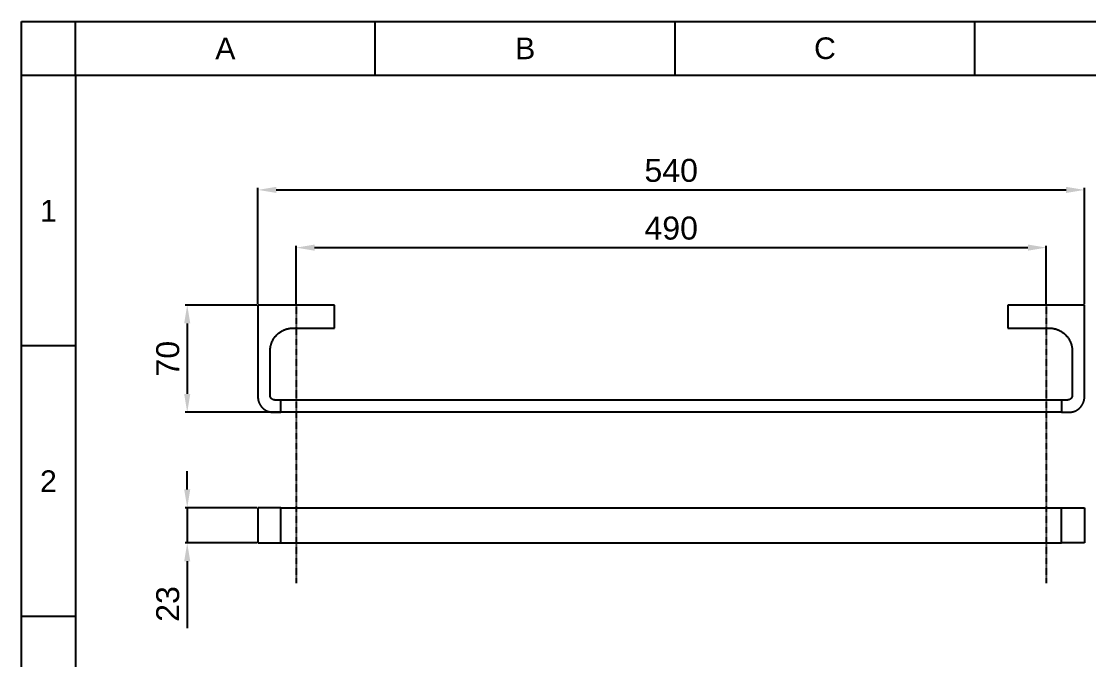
# Model space of a CAD drawing. Header units: millimetres. Extents: x 2219 to 3269, y 1238 to 2723.
# Drawn here: x 2219 to 2916, y 2305 to 2723 of the extents above; entities that cross this region are included whole.
import ezdxf

# ---------------------------------------------------------------- set-up
doc = ezdxf.new("R2010")
doc.units = ezdxf.units.MM
doc.linetypes.add('CENTER', pattern=[0.6, 0.375, -0.075, 0.075, -0.075])
for name, color, linetype in [('CEN2', 1, 'Continuous'), ('DIM2', 3, 'Continuous'), ('form22', 7, 'Continuous'), ('main', 7, 'Continuous')]:
    doc.layers.add(name, color=color, linetype=linetype)
doc.styles.get("Standard").update_dxf_attribs({"font": 'arial.ttf'})
doc.dimstyles.new('ISO-25', dxfattribs={"dimtxt": 2.5, "dimasz": 2.5, "dimexe": 1.25, "dimexo": 0.625, "dimtad": 1, "dimtxsty": 'Standard', "dimcen": 2.5, "dimadec": 0, "dimazin": 0, "dimtfac": 1, "dimtmove": 0, "dimatfit": 3, "dimfxl": 1, "dimarcsym": 0})

# ---------------------------------------------------------------- blocks, each defined once
blk = doc.blocks.new('*D26')
at = {"layer": 'Defpoints', "color": 0, "transparency": 16777216}
for p in [(2913.2, 2612.4), (2373.2, 2537.1), (2913.2, 2537.1)]:
    blk.add_point(p, dxfattribs=at)
at = {"layer": 'DIM2', "color": 0, "lineweight": -2, "transparency": 16777216}
for p, q in [((2373.2, 2537.72), (2373.2, 2613.65)), ((2385.2, 2612.4), (2901.2, 2612.4)), ((2913.2, 2537.72), (2913.2, 2613.65))]:
    blk.add_line(p, q, dxfattribs=at)
at = {"layer": 'DIM2', "color": 0, "transparency": 16777216}
for points in [[(2385.2, 2614.4), (2385.2, 2610.4), (2373.2, 2612.4)], [(2901.2, 2614.4), (2901.2, 2610.4), (2913.2, 2612.4)]]:
    blk.add_solid(points, dxfattribs=at)
at = {"layer": 'DIM2', "color": 0, "transparency": 16777216, "insert": (2643.2, 2625.06), "char_height": 15, "attachment_point": 5}
blk.add_mtext('540', dxfattribs=at)
blk = doc.blocks.new('*D27')
at = {"layer": 'Defpoints', "color": 0, "transparency": 16777216}
for p in [(2888.2, 2574.68), (2398.2, 2537.1), (2888.2, 2537.1)]:
    blk.add_point(p, dxfattribs=at)
at = {"layer": 'DIM2', "color": 0, "lineweight": -2, "transparency": 16777216}
for p, q in [((2398.2, 2537.72), (2398.2, 2575.93)), ((2410.2, 2574.68), (2876.2, 2574.68)), ((2888.2, 2537.72), (2888.2, 2575.93))]:
    blk.add_line(p, q, dxfattribs=at)
at = {"layer": 'DIM2', "color": 0, "transparency": 16777216}
for points in [[(2410.2, 2576.68), (2410.2, 2572.68), (2398.2, 2574.68)], [(2876.2, 2576.68), (2876.2, 2572.68), (2888.2, 2574.68)]]:
    blk.add_solid(points, dxfattribs=at)
at = {"layer": 'DIM2', "color": 0, "transparency": 16777216, "insert": (2643.2, 2587.33), "char_height": 15, "attachment_point": 5}
blk.add_mtext('490', dxfattribs=at)
blk = doc.blocks.new('*D28')
at = {"layer": 'Defpoints', "color": 0, "transparency": 16777216}
for p in [(2373.2, 2404.7), (2327.02, 2381.7), (2373.2, 2381.7)]:
    blk.add_point(p, dxfattribs=at)
at = {"layer": 'DIM2', "color": 0, "lineweight": -2, "transparency": 16777216}
for p, q in [((2327.02, 2416.7), (2327.02, 2428.7)), ((2372.57, 2404.7), (2325.77, 2404.7)), ((2327.02, 2404.7), (2327.02, 2381.7)), ((2372.57, 2381.7), (2325.77, 2381.7)), ((2327.02, 2369.7), (2327.02, 2325.95))]:
    blk.add_line(p, q, dxfattribs=at)
at = {"layer": 'DIM2', "color": 0, "transparency": 16777216}
for points in [[(2325.02, 2416.7), (2329.02, 2416.7), (2327.02, 2404.7)], [(2325.02, 2369.7), (2329.02, 2369.7), (2327.02, 2381.7)]]:
    blk.add_solid(points, dxfattribs=at)
at = {"layer": 'DIM2', "color": 0, "transparency": 16777216, "insert": (2314.36, 2341.83), "char_height": 15, "attachment_point": 5, "rotation": 90}
blk.add_mtext('23', dxfattribs=at)
blk = doc.blocks.new('*D29')
at = {"layer": 'Defpoints', "color": 0, "transparency": 16777216}
for p in [(2373.2, 2537.1), (2327.02, 2467.1), (2388.2, 2467.1)]:
    blk.add_point(p, dxfattribs=at)
at = {"layer": 'DIM2', "color": 0, "lineweight": -2, "transparency": 16777216}
for p, q in [((2372.57, 2537.1), (2325.77, 2537.1)), ((2327.02, 2525.1), (2327.02, 2479.1)), ((2387.57, 2467.1), (2325.77, 2467.1))]:
    blk.add_line(p, q, dxfattribs=at)
at = {"layer": 'DIM2', "color": 0, "transparency": 16777216}
for points in [[(2325.02, 2525.1), (2329.02, 2525.1), (2327.02, 2537.1)], [(2325.02, 2479.1), (2329.02, 2479.1), (2327.02, 2467.1)]]:
    blk.add_solid(points, dxfattribs=at)
at = {"layer": 'DIM2', "color": 0, "transparency": 16777216, "insert": (2314.37, 2502.1), "char_height": 15, "attachment_point": 5, "rotation": 90}
blk.add_mtext('70', dxfattribs=at)

msp = doc.modelspace()

# ---------------------------------------------------------------- linework, layer by layer
at = {"layer": 'CEN2', "linetype": 'CENTER'}
for p, q in [((2398.2, 2537.6), (2398.2, 2355.42)), ((2888.2, 2537.6), (2888.2, 2355.42))]:
    msp.add_line(p, q, dxfattribs=at)
at = {"layer": 'form22'}
for p, q in [((2254.01, 2687.19), (2254.01, 2722.54)), ((2449.87, 2687.19), (2449.87, 2722.54)), ((2645.72, 2687.19), (2645.72, 2722.54)), ((2841.58, 2687.19), (2841.58, 2722.54)), ((2254.01, 2687.19), (2218.65, 2687.19)), ((2254.01, 2687.19), (2254.01, 1273.05)), ((3233.3, 2687.19), (2254.01, 2687.19)), ((2254.01, 2510.42), (2218.65, 2510.42)), ((2254.01, 2333.65), (2218.65, 2333.65))]:
    msp.add_line(p, q, dxfattribs=at)
msp.add_lwpolyline([(2218.65, 2722.54), (3268.65, 2722.54), (3268.65, 1237.69), (2218.65, 1237.69)], close=True, dxfattribs=at)
for p in [(2254.01, 2510.42), (2254.01, 2333.65)]:
    msp.add_point(p, dxfattribs=at)
at = {"layer": 'main'}
for p, q in [((2423.2, 2537.1), (2373.2, 2537.1)), ((2373.2, 2537.1), (2373.2, 2476.88)), ((2423.2, 2522.1), (2423.2, 2537.1)), ((2913.2, 2537.1), (2863.2, 2537.1)), ((2863.2, 2537.1), (2863.2, 2522.1)), ((2913.19, 2476.88), (2913.2, 2537.1)), ((2385.05, 2517.14), (2385.32, 2517.43)), ((2385.32, 2517.43), (2385.59, 2517.71)), ((2385.59, 2517.71), (2385.87, 2517.98)), ((2385.87, 2517.98), (2386.15, 2518.24)), ((2386.15, 2518.24), (2386.44, 2518.5)), ((2386.44, 2518.5), (2386.74, 2518.74)), ((2386.74, 2518.74), (2387.05, 2518.98)), ((2387.05, 2518.98), (2387.35, 2519.22)), ((2387.35, 2519.22), (2387.67, 2519.44)), ((2387.67, 2519.44), (2387.99, 2519.65)), ((2387.99, 2519.65), (2388.31, 2519.86)), ((2388.31, 2519.86), (2388.64, 2520.06)), ((2388.64, 2520.06), (2388.97, 2520.24)), ((2388.97, 2520.24), (2389.31, 2520.42)), ((2389.31, 2520.42), (2389.64, 2520.59)), ((2389.64, 2520.59), (2389.99, 2520.75)), ((2389.99, 2520.75), (2390.33, 2520.9)), ((2390.33, 2520.9), (2390.67, 2521.05)), ((2390.67, 2521.05), (2391.02, 2521.18)), ((2391.02, 2521.18), (2391.37, 2521.3)), ((2391.37, 2521.3), (2391.72, 2521.42)), ((2391.72, 2521.42), (2392.07, 2521.52)), ((2392.07, 2521.52), (2392.42, 2521.62)), ((2392.42, 2521.62), (2392.77, 2521.7)), ((2392.77, 2521.7), (2393.12, 2521.78)), ((2393.12, 2521.78), (2393.47, 2521.85)), ((2393.47, 2521.85), (2393.81, 2521.91)), ((2393.81, 2521.91), (2394.16, 2521.96)), ((2394.16, 2521.96), (2394.51, 2522)), ((2394.51, 2522), (2394.85, 2522.04)), ((2394.85, 2522.04), (2395.19, 2522.07)), ((2395.19, 2522.07), (2395.53, 2522.08)), ((2395.53, 2522.08), (2395.86, 2522.1)), ((2395.86, 2522.1), (2423.2, 2522.1)), ((2863.2, 2522.1), (2890.53, 2522.1)), ((2890.53, 2522.1), (2890.86, 2522.08)), ((2890.86, 2522.08), (2891.2, 2522.07)), ((2891.2, 2522.07), (2891.54, 2522.04)), ((2891.54, 2522.04), (2891.89, 2522)), ((2891.89, 2522), (2892.23, 2521.96)), ((2892.23, 2521.96), (2892.58, 2521.91)), ((2892.58, 2521.91), (2892.93, 2521.85)), ((2892.93, 2521.85), (2893.27, 2521.78)), ((2893.27, 2521.78), (2893.62, 2521.7)), ((2893.62, 2521.7), (2893.97, 2521.62)), ((2893.97, 2521.62), (2894.32, 2521.52)), ((2894.32, 2521.52), (2894.67, 2521.42)), ((2894.67, 2521.42), (2895.02, 2521.3)), ((2895.02, 2521.3), (2895.37, 2521.18)), ((2895.37, 2521.18), (2895.72, 2521.05)), ((2895.72, 2521.05), (2896.06, 2520.9)), ((2896.06, 2520.9), (2896.41, 2520.75)), ((2896.41, 2520.75), (2896.75, 2520.59)), ((2896.75, 2520.59), (2897.09, 2520.42)), ((2897.09, 2520.42), (2897.42, 2520.24)), ((2897.42, 2520.24), (2897.75, 2520.06)), ((2897.75, 2520.06), (2898.08, 2519.86)), ((2898.08, 2519.86), (2898.4, 2519.65)), ((2898.4, 2519.65), (2898.72, 2519.44)), ((2898.72, 2519.44), (2899.04, 2519.22)), ((2899.04, 2519.22), (2899.35, 2518.98)), ((2899.35, 2518.98), (2899.65, 2518.74)), ((2899.65, 2518.74), (2899.95, 2518.5)), ((2899.95, 2518.5), (2900.24, 2518.24)), ((2900.24, 2518.24), (2900.52, 2517.98)), ((2900.52, 2517.98), (2900.8, 2517.71)), ((2900.8, 2517.71), (2901.07, 2517.43)), ((2901.07, 2517.43), (2901.34, 2517.14)), ((2381.45, 2509.83), (2381.52, 2510.18)), ((2381.52, 2510.18), (2381.59, 2510.53)), ((2381.59, 2510.53), (2381.68, 2510.88)), ((2381.68, 2510.88), (2381.77, 2511.23)), ((2381.77, 2511.23), (2381.88, 2511.58)), ((2381.88, 2511.58), (2381.99, 2511.93)), ((2381.99, 2511.93), (2382.12, 2512.27)), ((2382.12, 2512.27), (2382.25, 2512.62)), ((2382.25, 2512.62), (2382.39, 2512.97)), ((2382.39, 2512.97), (2382.54, 2513.31)), ((2382.54, 2513.31), (2382.7, 2513.65)), ((2382.7, 2513.65), (2382.87, 2513.99)), ((2382.87, 2513.99), (2383.05, 2514.32)), ((2383.05, 2514.32), (2383.24, 2514.66)), ((2383.24, 2514.66), (2383.44, 2514.98)), ((2383.44, 2514.98), (2383.64, 2515.31)), ((2383.64, 2515.31), (2383.86, 2515.63)), ((2383.86, 2515.63), (2384.08, 2515.94)), ((2384.08, 2515.94), (2384.31, 2516.25)), ((2384.31, 2516.25), (2384.55, 2516.55)), ((2384.55, 2516.55), (2384.8, 2516.85)), ((2384.8, 2516.85), (2385.05, 2517.14)), ((2901.34, 2517.14), (2901.59, 2516.85)), ((2901.59, 2516.85), (2901.84, 2516.55)), ((2901.84, 2516.55), (2902.08, 2516.25)), ((2902.08, 2516.25), (2902.31, 2515.94)), ((2902.31, 2515.94), (2902.54, 2515.63)), ((2902.54, 2515.63), (2902.75, 2515.31)), ((2902.75, 2515.31), (2902.96, 2514.98)), ((2902.96, 2514.98), (2903.15, 2514.66)), ((2903.15, 2514.66), (2903.34, 2514.32)), ((2903.34, 2514.32), (2903.52, 2513.99)), ((2903.52, 2513.99), (2903.69, 2513.65)), ((2903.69, 2513.65), (2903.85, 2513.31)), ((2903.85, 2513.31), (2904, 2512.97)), ((2904, 2512.97), (2904.14, 2512.62)), ((2904.14, 2512.62), (2904.28, 2512.27)), ((2904.28, 2512.27), (2904.4, 2511.93)), ((2904.4, 2511.93), (2904.51, 2511.58)), ((2904.51, 2511.58), (2904.62, 2511.23)), ((2904.62, 2511.23), (2904.71, 2510.88)), ((2904.71, 2510.88), (2904.8, 2510.53)), ((2904.8, 2510.53), (2904.88, 2510.18)), ((2904.88, 2510.18), (2904.95, 2509.83)), ((2381.2, 2507.43), (2381.21, 2507.77)), ((2381.2, 2478.1), (2381.2, 2507.43)), ((2381.21, 2507.77), (2381.23, 2508.11)), ((2381.23, 2508.11), (2381.26, 2508.45)), ((2381.26, 2508.45), (2381.29, 2508.79)), ((2381.29, 2508.79), (2381.33, 2509.13)), ((2381.33, 2509.13), (2381.39, 2509.48)), ((2381.39, 2509.48), (2381.45, 2509.83)), ((2904.95, 2509.83), (2905.01, 2509.48)), ((2905.01, 2509.48), (2905.06, 2509.13)), ((2905.06, 2509.13), (2905.1, 2508.79)), ((2905.1, 2508.79), (2905.14, 2508.45)), ((2905.14, 2508.45), (2905.16, 2508.11)), ((2905.16, 2508.11), (2905.18, 2507.77)), ((2905.18, 2507.77), (2905.19, 2507.43)), ((2905.19, 2507.43), (2905.2, 2478.1)), ((2373.2, 2476.88), (2373.21, 2476.65)), ((2373.21, 2476.65), (2373.22, 2476.43)), ((2373.22, 2476.43), (2373.24, 2476.2)), ((2373.24, 2476.2), (2373.26, 2475.97)), ((2373.26, 2475.97), (2373.29, 2475.74)), ((2373.29, 2475.74), (2373.32, 2475.51)), ((2373.32, 2475.51), (2373.36, 2475.28)), ((2381.2, 2478.03), (2381.2, 2478.1)), ((2381.2, 2477.97), (2381.2, 2478.03)), ((2381.2, 2477.9), (2381.2, 2477.97)), ((2381.21, 2477.83), (2381.2, 2477.9)), ((2381.22, 2477.76), (2381.21, 2477.83)), ((2381.22, 2477.69), (2381.22, 2477.76)), ((2381.23, 2477.62), (2381.22, 2477.69)), ((2381.25, 2477.55), (2381.23, 2477.62)), ((2381.26, 2477.48), (2381.25, 2477.55)), ((2381.28, 2477.41), (2381.26, 2477.48)), ((2381.29, 2477.34), (2381.28, 2477.41)), ((2381.31, 2477.27), (2381.29, 2477.34)), ((2381.33, 2477.2), (2381.31, 2477.27)), ((2381.36, 2477.13), (2381.33, 2477.2)), ((2381.38, 2477.06), (2381.36, 2477.13)), ((2381.41, 2476.99), (2381.38, 2477.06)), ((2381.43, 2476.93), (2381.41, 2476.99)), ((2381.47, 2476.86), (2381.43, 2476.93)), ((2381.5, 2476.79), (2381.47, 2476.86)), ((2381.53, 2476.72), (2381.5, 2476.79)), ((2381.57, 2476.65), (2381.53, 2476.72)), ((2381.6, 2476.59), (2381.57, 2476.65)), ((2381.64, 2476.52), (2381.6, 2476.59)), ((2381.68, 2476.46), (2381.64, 2476.52)), ((2381.73, 2476.39), (2381.68, 2476.46)), ((2381.77, 2476.33), (2381.73, 2476.39)), ((2381.82, 2476.27), (2381.77, 2476.33)), ((2381.87, 2476.21), (2381.82, 2476.27)), ((2381.92, 2476.15), (2381.87, 2476.21)), ((2381.97, 2476.09), (2381.92, 2476.15)), ((2382.02, 2476.03), (2381.97, 2476.09)), ((2382.07, 2475.98), (2382.02, 2476.03)), ((2382.13, 2475.92), (2382.07, 2475.98)), ((2382.19, 2475.87), (2382.13, 2475.92)), ((2382.25, 2475.82), (2382.19, 2475.87)), ((2382.31, 2475.77), (2382.25, 2475.82)), ((2382.37, 2475.72), (2382.31, 2475.77)), ((2382.43, 2475.68), (2382.37, 2475.72)), ((2382.49, 2475.63), (2382.43, 2475.68)), ((2382.55, 2475.59), (2382.49, 2475.63)), ((2382.62, 2475.55), (2382.55, 2475.59)), ((2382.68, 2475.51), (2382.62, 2475.55)), ((2382.75, 2475.47), (2382.68, 2475.51)), ((2382.82, 2475.43), (2382.75, 2475.47)), ((2382.89, 2475.4), (2382.82, 2475.43)), ((2382.95, 2475.37), (2382.89, 2475.4)), ((2383.02, 2475.34), (2382.95, 2475.37)), ((2383.09, 2475.31), (2383.02, 2475.34)), ((2903.37, 2475.34), (2903.3, 2475.31)), ((2903.44, 2475.37), (2903.37, 2475.34)), ((2903.51, 2475.4), (2903.44, 2475.37)), ((2903.57, 2475.43), (2903.51, 2475.4)), ((2903.64, 2475.47), (2903.57, 2475.43)), ((2903.71, 2475.51), (2903.64, 2475.47)), ((2903.77, 2475.55), (2903.71, 2475.51)), ((2903.84, 2475.59), (2903.77, 2475.55)), ((2903.9, 2475.63), (2903.84, 2475.59)), ((2903.96, 2475.68), (2903.9, 2475.63)), ((2904.03, 2475.72), (2903.96, 2475.68)), ((2904.09, 2475.77), (2904.03, 2475.72)), ((2904.15, 2475.82), (2904.09, 2475.77)), ((2904.2, 2475.87), (2904.15, 2475.82)), ((2904.26, 2475.92), (2904.2, 2475.87)), ((2904.32, 2475.98), (2904.26, 2475.92)), ((2904.37, 2476.03), (2904.32, 2475.98)), ((2904.42, 2476.09), (2904.37, 2476.03)), ((2904.48, 2476.15), (2904.42, 2476.09)), ((2904.52, 2476.21), (2904.48, 2476.15)), ((2904.57, 2476.27), (2904.52, 2476.21)), ((2904.62, 2476.33), (2904.57, 2476.27)), ((2904.66, 2476.39), (2904.62, 2476.33)), ((2904.71, 2476.46), (2904.66, 2476.39)), ((2904.75, 2476.52), (2904.71, 2476.46)), ((2904.79, 2476.59), (2904.75, 2476.52)), ((2904.83, 2476.65), (2904.79, 2476.59)), ((2904.86, 2476.72), (2904.83, 2476.65)), ((2904.89, 2476.79), (2904.86, 2476.72)), ((2904.93, 2476.86), (2904.89, 2476.79)), ((2904.96, 2476.93), (2904.93, 2476.86)), ((2904.99, 2476.99), (2904.96, 2476.93)), ((2905.01, 2477.06), (2904.99, 2476.99)), ((2905.04, 2477.13), (2905.01, 2477.06)), ((2905.06, 2477.2), (2905.04, 2477.13)), ((2905.08, 2477.27), (2905.06, 2477.2)), ((2905.1, 2477.34), (2905.08, 2477.27)), ((2905.12, 2477.41), (2905.1, 2477.34)), ((2905.13, 2477.48), (2905.12, 2477.41)), ((2905.15, 2477.55), (2905.13, 2477.48)), ((2905.16, 2477.62), (2905.15, 2477.55)), ((2905.17, 2477.69), (2905.16, 2477.62)), ((2905.18, 2477.76), (2905.17, 2477.69)), ((2905.19, 2477.9), (2905.18, 2477.83)), ((2905.18, 2477.83), (2905.18, 2477.76)), ((2905.2, 2478.03), (2905.19, 2477.97)), ((2905.19, 2477.97), (2905.19, 2477.9)), ((2905.2, 2478.1), (2905.2, 2478.03)), ((2913.03, 2475.28), (2913.07, 2475.51)), ((2913.07, 2475.51), (2913.1, 2475.74)), ((2913.1, 2475.74), (2913.13, 2475.97)), ((2913.13, 2475.97), (2913.16, 2476.2)), ((2913.16, 2476.2), (2913.17, 2476.43)), ((2913.17, 2476.43), (2913.19, 2476.65)), ((2913.19, 2476.65), (2913.19, 2476.88)), ((2373.36, 2475.28), (2373.41, 2475.05)), ((2373.41, 2475.05), (2373.46, 2474.81)), ((2373.46, 2474.81), (2373.52, 2474.58)), ((2373.52, 2474.58), (2373.58, 2474.35)), ((2373.58, 2474.35), (2373.65, 2474.11)), ((2373.65, 2474.11), (2373.73, 2473.88)), ((2373.73, 2473.88), (2373.81, 2473.65)), ((2373.81, 2473.65), (2373.9, 2473.42)), ((2373.9, 2473.42), (2373.99, 2473.19)), ((2373.99, 2473.19), (2374.09, 2472.96)), ((2374.09, 2472.96), (2374.2, 2472.73)), ((2374.2, 2472.73), (2374.31, 2472.51)), ((2374.31, 2472.51), (2374.43, 2472.28)), ((2374.43, 2472.28), (2374.56, 2472.06)), ((2374.56, 2472.06), (2374.69, 2471.84)), ((2374.69, 2471.84), (2374.83, 2471.63)), ((2374.83, 2471.63), (2374.97, 2471.41)), ((2374.97, 2471.41), (2375.12, 2471.2)), ((2375.12, 2471.2), (2375.27, 2471)), ((2375.27, 2471), (2375.43, 2470.8)), ((2375.43, 2470.8), (2375.6, 2470.6)), ((2375.6, 2470.6), (2375.77, 2470.4)), ((2375.77, 2470.4), (2375.94, 2470.21)), ((2375.94, 2470.21), (2376.12, 2470.03)), ((2376.12, 2470.03), (2376.31, 2469.85)), ((2376.31, 2469.85), (2376.5, 2469.67)), ((2376.5, 2469.67), (2376.69, 2469.5)), ((2376.69, 2469.5), (2376.89, 2469.34)), ((2376.89, 2469.34), (2377.1, 2469.18)), ((2377.1, 2469.18), (2377.3, 2469.02)), ((2377.3, 2469.02), (2377.51, 2468.87)), ((2377.51, 2468.87), (2377.72, 2468.73)), ((2377.72, 2468.73), (2377.94, 2468.59)), ((2377.94, 2468.59), (2378.16, 2468.46)), ((2378.16, 2468.46), (2378.38, 2468.34)), ((2383.16, 2475.28), (2383.09, 2475.31)), ((2383.23, 2475.26), (2383.16, 2475.28)), ((2383.3, 2475.24), (2383.23, 2475.26)), ((2383.37, 2475.21), (2383.3, 2475.24)), ((2383.44, 2475.2), (2383.37, 2475.21)), ((2383.51, 2475.18), (2383.44, 2475.2)), ((2383.58, 2475.16), (2383.51, 2475.18)), ((2383.65, 2475.15), (2383.58, 2475.16)), ((2383.72, 2475.14), (2383.65, 2475.15)), ((2383.79, 2475.13), (2383.72, 2475.14)), ((2383.86, 2475.12), (2383.79, 2475.13)), ((2383.93, 2475.11), (2383.86, 2475.12)), ((2383.99, 2475.11), (2383.93, 2475.11)), ((2384.06, 2475.1), (2383.99, 2475.11)), ((2384.13, 2475.1), (2384.06, 2475.1)), ((2388.2, 2475.1), (2384.13, 2475.1)), ((2898.2, 2475.1), (2388.2, 2475.1)), ((2388.2, 2467.1), (2388.2, 2475.1)), ((2902.26, 2475.1), (2898.2, 2475.1)), ((2898.2, 2475.1), (2898.2, 2467.1)), ((2902.33, 2475.1), (2902.26, 2475.1)), ((2902.4, 2475.11), (2902.33, 2475.1)), ((2902.47, 2475.11), (2902.4, 2475.11)), ((2902.53, 2475.12), (2902.47, 2475.11)), ((2902.6, 2475.13), (2902.53, 2475.12)), ((2902.67, 2475.14), (2902.6, 2475.13)), ((2902.74, 2475.15), (2902.67, 2475.14)), ((2902.81, 2475.16), (2902.74, 2475.15)), ((2902.88, 2475.18), (2902.81, 2475.16)), ((2902.95, 2475.2), (2902.88, 2475.18)), ((2903.02, 2475.21), (2902.95, 2475.2)), ((2903.09, 2475.24), (2903.02, 2475.21)), ((2903.16, 2475.26), (2903.09, 2475.24)), ((2903.23, 2475.28), (2903.16, 2475.26)), ((2903.3, 2475.31), (2903.23, 2475.28)), ((2908.01, 2468.34), (2908.23, 2468.46)), ((2908.23, 2468.46), (2908.45, 2468.59)), ((2908.45, 2468.59), (2908.67, 2468.73)), ((2908.67, 2468.73), (2908.88, 2468.87)), ((2908.88, 2468.87), (2909.09, 2469.02)), ((2909.09, 2469.02), (2909.3, 2469.18)), ((2909.3, 2469.18), (2909.5, 2469.34)), ((2909.5, 2469.34), (2909.7, 2469.5)), ((2909.7, 2469.5), (2909.89, 2469.67)), ((2909.89, 2469.67), (2910.08, 2469.85)), ((2910.08, 2469.85), (2910.27, 2470.03)), ((2910.27, 2470.03), (2910.45, 2470.21)), ((2910.45, 2470.21), (2910.62, 2470.4)), ((2910.62, 2470.4), (2910.79, 2470.6)), ((2910.79, 2470.6), (2910.96, 2470.8)), ((2910.96, 2470.8), (2911.12, 2471)), ((2911.12, 2471), (2911.27, 2471.2)), ((2911.27, 2471.2), (2911.42, 2471.41)), ((2911.42, 2471.41), (2911.57, 2471.63)), ((2911.57, 2471.63), (2911.7, 2471.84)), ((2911.7, 2471.84), (2911.83, 2472.06)), ((2911.83, 2472.06), (2911.96, 2472.28)), ((2911.96, 2472.28), (2912.08, 2472.51)), ((2912.08, 2472.51), (2912.19, 2472.73)), ((2912.19, 2472.73), (2912.3, 2472.96)), ((2912.3, 2472.96), (2912.4, 2473.19)), ((2912.4, 2473.19), (2912.49, 2473.42)), ((2912.49, 2473.42), (2912.58, 2473.65)), ((2912.58, 2473.65), (2912.66, 2473.88)), ((2912.66, 2473.88), (2912.74, 2474.11)), ((2912.74, 2474.11), (2912.81, 2474.35)), ((2912.81, 2474.35), (2912.87, 2474.58)), ((2912.87, 2474.58), (2912.93, 2474.81)), ((2912.93, 2474.81), (2912.98, 2475.05)), ((2912.98, 2475.05), (2913.03, 2475.28)), ((2378.38, 2468.34), (2378.6, 2468.22)), ((2378.6, 2468.22), (2378.83, 2468.1)), ((2378.83, 2468.1), (2379.06, 2468)), ((2379.06, 2468), (2379.28, 2467.9)), ((2379.28, 2467.9), (2379.51, 2467.8)), ((2379.51, 2467.8), (2379.75, 2467.71)), ((2379.75, 2467.71), (2379.98, 2467.63)), ((2379.98, 2467.63), (2380.21, 2467.55)), ((2380.21, 2467.55), (2380.44, 2467.48)), ((2380.44, 2467.48), (2380.68, 2467.42)), ((2380.68, 2467.42), (2380.91, 2467.36)), ((2380.91, 2467.36), (2381.14, 2467.31)), ((2381.14, 2467.31), (2381.38, 2467.27)), ((2381.38, 2467.27), (2381.61, 2467.23)), ((2381.61, 2467.23), (2381.84, 2467.19)), ((2381.84, 2467.19), (2382.07, 2467.16)), ((2382.07, 2467.16), (2382.3, 2467.14)), ((2382.3, 2467.14), (2382.52, 2467.12)), ((2382.52, 2467.12), (2382.75, 2467.11)), ((2382.75, 2467.11), (2382.97, 2467.1)), ((2382.97, 2467.1), (2388.2, 2467.1)), ((2898.2, 2467.1), (2388.2, 2467.1)), ((2898.2, 2467.1), (2903.42, 2467.1)), ((2903.42, 2467.1), (2903.64, 2467.11)), ((2903.64, 2467.11), (2903.87, 2467.12)), ((2903.87, 2467.12), (2904.09, 2467.14)), ((2904.09, 2467.14), (2904.32, 2467.16)), ((2904.32, 2467.16), (2904.55, 2467.19)), ((2904.55, 2467.19), (2904.78, 2467.23)), ((2904.78, 2467.23), (2905.02, 2467.27)), ((2905.02, 2467.27), (2905.25, 2467.31)), ((2905.25, 2467.31), (2905.48, 2467.36)), ((2905.48, 2467.36), (2905.71, 2467.42)), ((2905.71, 2467.42), (2905.95, 2467.48)), ((2905.95, 2467.48), (2906.18, 2467.55)), ((2906.18, 2467.55), (2906.41, 2467.63)), ((2906.41, 2467.63), (2906.65, 2467.71)), ((2906.65, 2467.71), (2906.88, 2467.8)), ((2906.88, 2467.8), (2907.11, 2467.9)), ((2907.11, 2467.9), (2907.34, 2468)), ((2907.34, 2468), (2907.56, 2468.1)), ((2907.56, 2468.1), (2907.79, 2468.22)), ((2907.79, 2468.22), (2908.01, 2468.34)), ((2388.2, 2404.7), (2373.2, 2404.7)), ((2373.2, 2404.7), (2373.2, 2381.7)), ((2388.2, 2381.7), (2388.2, 2404.7)), ((2388.2, 2404.7), (2898.2, 2404.7)), ((2898.2, 2404.7), (2913.2, 2404.7)), ((2898.2, 2381.7), (2898.2, 2404.7)), ((2913.2, 2404.7), (2913.2, 2381.7)), ((2373.2, 2381.7), (2388.2, 2381.7)), ((2388.2, 2381.7), (2898.2, 2381.7)), ((2913.2, 2381.7), (2898.2, 2381.7))]:
    msp.add_line(p, q, dxfattribs=at)

# ---------------------------------------------------------------- texts
at = {"layer": 'form22', "char_height": 14.14, "attachment_point": 5}
for s, width, insert in [('A', 10, (2351.94, 2704.87)), ('B', 10, (2547.8, 2704.87)), ('C', 10, (2743.65, 2704.87)), ('1', 50, (2236.33, 2598.8)), ('2', 50, (2236.33, 2422.04))]:
    msp.add_mtext_dynamic_manual_height_columns(s, width=width, gutter_width=12.5, heights=[0], dxfattribs=dict(at, insert=insert))

# ---------------------------------------------------------------- dimensions: what is measured, and where the dimension line sits
at = {"layer": 'DIM2', "color": 3}
for base, p1, p2, picture, middle in [((2913.2, 2612.4), (2373.2, 2537.1), (2913.2, 2537.1), '*D26', (2643.2, 2625.06)), ((2888.2, 2574.68), (2398.2, 2537.1), (2888.2, 2537.1), '*D27', (2643.2, 2587.33))]:
    dim = msp.add_linear_dim(base=base, p1=p1, p2=p2, dimstyle='ISO-25', override={"dimtxt": 15, "dimasz": 12, "dimgap": 5, "dimdec": 0, "dimtix": 0, "dimtmove": 0}, dxfattribs=at)
    dim.commit()
    dim.dimension.update_dxf_attribs({"geometry": picture, "text_midpoint": middle})
for base, p1, p2, picture, middle in [((2327.02, 2467.1), (2373.2, 2537.1), (2388.2, 2467.1), '*D29', (2314.37, 2502.1)), ((2327.02, 2381.7), (2373.2, 2404.7), (2373.2, 2381.7), '*D28', (2314.36, 2341.83))]:
    dim = msp.add_linear_dim(base=base, p1=p1, p2=p2, angle=90, dimstyle='ISO-25', override={"dimtxt": 15, "dimasz": 12, "dimgap": 5, "dimdec": 0, "dimtix": 0, "dimtmove": 0}, dxfattribs=at)
    dim.commit()
    dim.dimension.update_dxf_attribs({"geometry": picture, "text_midpoint": middle})

doc.saveas('drawing.dxf')
